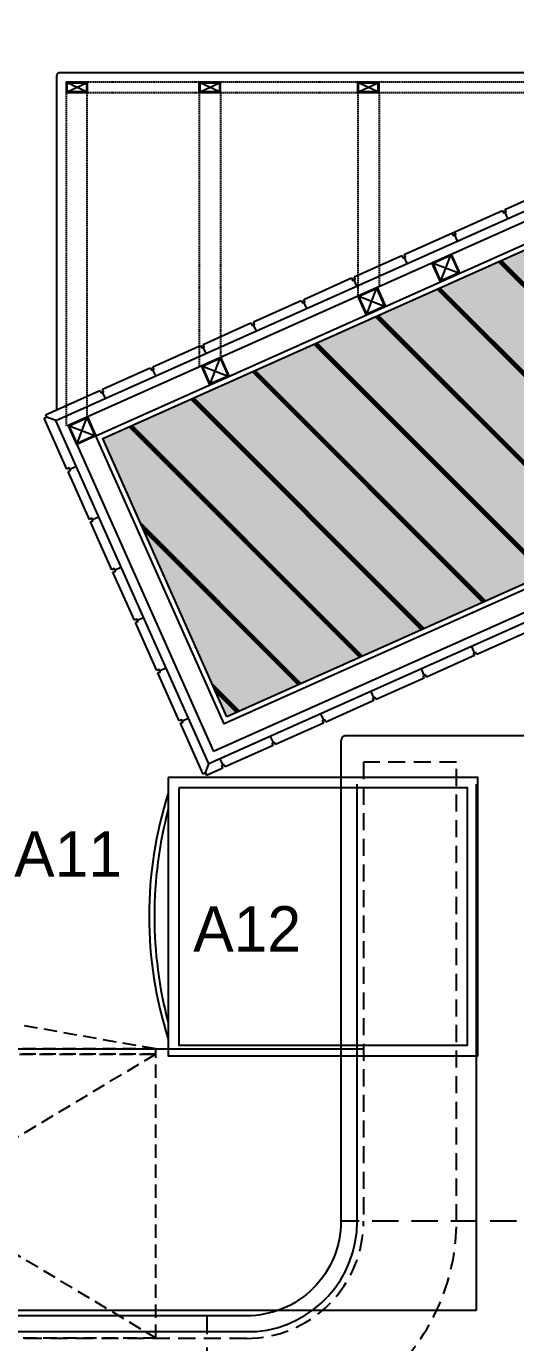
# Model space of a CAD drawing. Header units: millimetres. Extents: x 2562 to 7288, y 778 to 5635.
# Drawn here: x 4955.3 to 5048.5, y 1658.2 to 1908.8 of the extents above; entities that cross this region are included whole.
import ezdxf
from ezdxf.enums import TextEntityAlignment as Align

# ---------------------------------------------------------------- set-up
doc = ezdxf.new("R2010")
doc.units = ezdxf.units.MM
doc.linetypes.add('DASHEDX2', pattern=[38.1, 25.4, -12.7])
doc.linetypes.add('HIDDEN', pattern=[0.375, 0.25, -0.125])
for name, color, linetype in [('0-gnl-gor1', 1, 'Continuous'), ('0-gnl-gor3', 252, 'Continuous'), ('0-gnl-knst-metal', 3, 'Continuous'), ('0-gnl-mevcut-duvar', 95, 'Continuous'), ('0-gnl-tarama', 252, 'Continuous'), ('1-gnl-ahsap', 33, 'Continuous'), ('2-tef-sabit', 251, 'Continuous')]:
    doc.layers.add(name, color=color, linetype=linetype)
for name, color, linetype, lineweight in [('SHG-FIXEDFURNITURE', 30, 'Continuous', 18), ('SHG-WALLS-EXISTING', 214, 'Continuous', 18), ('x-ref_base plan 1$0$SHG-WALL-HATCH', 252, 'Continuous', 5)]:
    doc.layers.add(name, color=color, linetype=linetype, lineweight=lineweight)
doc.styles.add('TAKSİM', font='GOTHIC.TTF', dxfattribs={"height": 20})

# ---------------------------------------------------------------- blocks, each defined once
blk = doc.blocks.new('40x40 kutu profil')
for points in [[(2, -2), (-2, -2), (-2, 2), (2, 2)], [(1.85, -1.85), (-1.85, -1.85), (-1.85, 1.85), (1.85, 1.85)]]:
    blk.add_lwpolyline(points, close=True)
at = {"color": 251}
for points in [[(-1.85, 1.85), (1.85, -1.85)], [(-1.85, -1.85), (1.85, 1.85)]]:
    blk.add_lwpolyline(points, dxfattribs=at)
blk = doc.blocks.new('20x40 kutu profil')
for points in [[(1, -2), (-1, -2), (-1, 2), (1, 2)], [(0.85, -1.85), (-0.85, -1.85), (-0.85, 1.85), (0.85, 1.85)]]:
    blk.add_lwpolyline(points, close=True)
at = {"color": 251}
for points in [[(-0.85, 1.85), (0.85, -1.85)], [(-0.85, -1.85), (0.85, 1.85)]]:
    blk.add_lwpolyline(points, dxfattribs=at)
blk = doc.blocks.new('cam kapili buzdolabi ust')
at = {"layer": '0-gnl-gor3', "linetype": 'DASHEDX2'}
for p, q in [((900, 10), (0, 550)), ((0, 10), (900, 550)), ((0, 0), (443.2, -78.1)), ((900, 0), (456.8, -78.1))]:
    blk.add_line(p, q, dxfattribs=at)
for points in [[(900, 550), (0, 550), (0, 10), (900, 10)], [(450, 10), (0, 10), (0, 0), (450, 0)], [(900, 10), (450, 10), (450, 0), (900, 0)]]:
    blk.add_lwpolyline(points, close=True, dxfattribs=at)
for centre, start, end in [((0, 0), 350, 1.2733), ((900, 0), 178.7267, 190)]:
    blk.add_arc(centre, 450, start, end, dxfattribs=at)

msp = doc.modelspace()

# ---------------------------------------------------------------- hatches: boundary and pattern name
at = {"layer": '0-gnl-tarama'}
h = msp.add_hatch(dxfattribs=at)
h.set_pattern_fill('JIS_RC_30', color=252, scale=0.4, angle=-270)
h.set_pattern_definition([(135, (38214.147, -150913.447), (-8.4852814, -8.4852814), []), (135, (38214.147, -150913.047), (-8.4852814, -8.4852814), []), (135, (38214.147, -150912.647), (-8.4852814, -8.4852814), [])])
h.paths.add_polyline_path([(4993.46, 1777.35), (4969.82, 1830.31), (5106.57, 1891.37), (5280.6, 1891.37), (5280.6, 1804.87), (5055.1, 1804.87)])
h = msp.add_hatch(color=256, dxfattribs=at)
h.dxf.hatch_style = 1
h.paths.add_polyline_path([(4993.46, 1777.35), (4969.82, 1830.31), (5106.57, 1891.37), (5280.6, 1891.37), (5280.6, 1804.87), (5055.1, 1804.87)])
h = msp.add_hatch(dxfattribs=at)
h.set_pattern_fill('JIS_RC_30', color=252, scale=0.4, angle=-270)
h.set_pattern_definition([(135, (38214.147, -150913.447), (-8.4852814, -8.4852814), []), (135, (38214.147, -150913.047), (-8.4852814, -8.4852814), []), (135, (38214.147, -150912.647), (-8.4852814, -8.4852814), [])])
h.paths.add_polyline_path([(4993.46, 1777.35), (4969.82, 1830.31), (5106.57, 1891.37), (5280.6, 1891.37), (5280.6, 1804.87), (5055.1, 1804.87)])
h = msp.add_hatch(color=256, dxfattribs=at)
h.dxf.hatch_style = 1
h.paths.add_polyline_path([(4993.46, 1777.35), (4969.82, 1830.31), (5106.57, 1891.37), (5280.6, 1891.37), (5280.6, 1804.87), (5055.1, 1804.87)])
at = {"layer": 'x-ref_base plan 1$0$SHG-WALL-HATCH'}
msp.add_hatch(color=256, dxfattribs=at).paths.add_polyline_path([(4993.46, 1777.35), (4969.82, 1830.31), (5106.57, 1891.37), (5280.6, 1891.37), (5280.6, 1804.87), (5055.1, 1804.87)])

# ---------------------------------------------------------------- linework, layer by layer
at = {"layer": '0-gnl-gor1'}
for p, q in [((5104.77, 1899.97, 16.74), (4961.58, 1899.97, 16.74)), ((5104.77, 1899.97, 16.74), (4961.58, 1899.97, 16.74)), ((4961.08, 1835.82, 16.74), (4961.08, 1899.47, 16.74)), ((4961.08, 1835.82, 16.74), (4961.08, 1899.47, 16.74))]:
    msp.add_line(p, q, dxfattribs=at)
at = {"layer": '0-gnl-gor1', "linetype": 'Continuous'}
msp.add_lwpolyline([(5356.71, 1980.69), (5356.71, 2028.69, 0.414213), (5297.71, 2087.69), (4837.01, 2087.69, 0.41427), (4778.01, 2028.68), (4778.07, 1681.28, 0.414158), (4837.07, 1622.29), (4997.21, 1622.29, 0.414214), (5056.21, 1681.29), (5056.21, 1772.73, 0.414214), (5055.21, 1773.73), (5016.21, 1773.73, 0.414214), (5015.21, 1772.73), (5015.21, 1681.29, -0.414214), (4997.21, 1663.29), (4837.07, 1663.29, -0.414158), (4819.07, 1681.29), (4819.01, 2028.69, -0.41427), (4837.01, 2046.69), (5297.71, 2046.69, -0.414213), (5315.71, 2028.69), (5315.71, 1981.69, 0.414214), (5316.71, 1980.69), (5356.71, 1980.69)], format="xyb", dxfattribs=at)
at = {"layer": '0-gnl-gor1'}
msp.add_arc((4961.58, 1899.47, 16.74), 0.5, 90, 180, dxfattribs=at)
msp.add_arc((4961.58, 1899.47, 16.74), 0.5, 90, 180, dxfattribs=at)
at = {"layer": '0-gnl-gor3'}
msp.add_lwpolyline([(4952.27, 2049.71), (4835.13, 2049.71, 0.361402), (4816, 2030.68), (4816, 1679.41, 0.361452), (4835.23, 1660.28), (4999.11, 1660.28, 0.388023), (5018.31, 1681.29), (5018.31, 1764.51)], format="xyb", dxfattribs=at)
msp.add_lwpolyline([(4944.86, 1985.93), (4867.39, 1985.93), (4867.39, 1714.1), (5019.51, 1714.1)], dxfattribs=at)
at = {"layer": '0-gnl-gor3', "ltscale": 3}
for points in [[(4982.31, 1765.79), (4982.31, 1712.79), (5041.31, 1712.79), (5041.31, 1765.79)], [(4984.31, 1763.79), (4984.31, 1714.79), (5039.31, 1714.79), (5039.31, 1763.79)]]:
    msp.add_lwpolyline(points, close=True, dxfattribs=at)
at = {"layer": '0-gnl-gor3', "ltscale": 250}
msp.add_lwpolyline([(5040.98, 1763.01), (5040.98, 1759.01)], dxfattribs=at)
at = {"layer": '0-gnl-gor3'}
msp.add_arc((4961.58, 1899.47, 16.74), 0.5, 90, 180, dxfattribs=at)
at = {"layer": '0-gnl-gor3', "ltscale": 3}
for centre, radius, start, end in [((5055.22, 1739.39), 76.57, 162.2092, 197.7908), ((5059.03, 1739.39), 79.38, 165.1209, 194.8791)]:
    msp.add_arc(centre, radius, start, end, dxfattribs=at)
at = {"layer": '0-gnl-knst-metal', "color": 252, "linetype": 'HIDDEN'}
for p, q in [((5104.77, 1898.17, 16.74), (4962.87, 1898.17, 16.74)), ((5104.77, 1898.17, 16.74), (4962.87, 1898.17, 16.74)), ((4962.88, 1832.71, 16.74), (4962.88, 1898.17, 16.74)), ((4962.88, 1832.71, 16.74), (4962.88, 1898.17, 16.74)), ((5104.77, 1896.17, 16.74), (4962.87, 1896.17, 16.74)), ((5104.77, 1896.17, 16.74), (4962.87, 1896.17, 16.74)), ((4966.88, 1834.47, 16.74), (4966.88, 1897.15, 16.74)), ((4966.88, 1834.47, 16.74), (4966.88, 1897.15, 16.74)), ((4988.21, 1896.17, 16.74), (4988.21, 1843.99, 16.74)), ((4988.21, 1896.17, 16.74), (4988.21, 1843.99, 16.74)), ((4992.26, 1896.17, 16.74), (4992.26, 1845.8, 16.74)), ((4992.26, 1896.17, 16.74), (4992.26, 1845.8, 16.74)), ((5018.41, 1896.17, 16.74), (5018.41, 1857.48, 16.74)), ((5018.41, 1896.17, 16.74), (5018.41, 1857.48, 16.74)), ((5022.47, 1896.17, 16.74), (5022.47, 1859.29, 16.74)), ((5022.47, 1896.17, 16.74), (5022.47, 1859.29, 16.74))]:
    msp.add_line(p, q, dxfattribs=at)
at = {"layer": '0-gnl-knst-metal', "color": 252}
for p, q in [((4963.23, 1832.84, 16.74), (5105.52, 1896.37, 16.74)), ((4963.23, 1832.84, 16.74), (5105.52, 1896.37, 16.74)), ((4964.86, 1829.19, 16.74), (4990.95, 1770.75, 16.74)), ((4964.86, 1829.19, 16.74), (4990.95, 1770.75, 16.74)), ((5052.53, 1798.24, 16.74), (4990.95, 1770.75, 16.74)), ((5052.53, 1798.24, 16.74), (4990.95, 1770.75, 16.74))]:
    msp.add_line(p, q, dxfattribs=at)
at = {"layer": '0-gnl-knst-metal', "color": 252, "elevation": 16.74}
msp.add_lwpolyline([(4968.51, 1830.82), (5106.37, 1892.37), (5281.41, 1892.37), (5281.41, 1803.87), (5055.33, 1803.87), (4992.97, 1776.03)], close=True, dxfattribs=at)
msp.add_lwpolyline([(4968.51, 1830.82), (5106.37, 1892.37), (5281.41, 1892.37), (5281.41, 1803.87), (5055.33, 1803.87), (4992.97, 1776.03)], close=True, dxfattribs=at)
at = {"layer": '0-gnl-mevcut-duvar', "elevation": 16.74}
msp.add_lwpolyline([(4993.46, 1777.35), (4969.82, 1830.31), (5106.57, 1891.37), (5280.6, 1891.37), (5280.6, 1804.87), (5055.1, 1804.87)], close=True, dxfattribs=at)
msp.add_lwpolyline([(4993.46, 1777.35), (4969.82, 1830.31), (5106.57, 1891.37), (5280.6, 1891.37), (5280.6, 1804.87), (5055.1, 1804.87)], close=True, dxfattribs=at)
at = {"layer": '1-gnl-ahsap'}
for p, q in [((4960.85, 1833.75, 16.74), (5105.14, 1898.17, 16.74)), ((4960.85, 1833.75, 16.74), (5105.14, 1898.17, 16.74)), ((4958.93, 1834.86, 16.74), (4959.13, 1834.4, 16.74)), ((4958.93, 1834.86, 16.74), (4959.13, 1834.4, 16.74)), ((4958.68, 1834.2, 16.74), (4959.13, 1834.4, 16.74)), ((4958.68, 1834.2, 16.74), (4959.13, 1834.4, 16.74)), ((4960.85, 1833.75, 16.74), (4959.13, 1834.4, 16.74)), ((4960.85, 1833.75, 16.74), (4959.13, 1834.4, 16.74)), ((4990.04, 1768.37, 16.74), (4960.85, 1833.75, 16.74)), ((4990.04, 1768.37, 16.74), (4960.85, 1833.75, 16.74)), ((5055.71, 1797.69, 16.74), (4990.04, 1768.37, 16.74)), ((5055.71, 1797.69, 16.74), (4990.04, 1768.37, 16.74)), ((5040.44, 1789.45, 16.74), (5040.9, 1789.65, 16.74)), ((5040.44, 1789.45, 16.74), (5040.9, 1789.65, 16.74)), ((5041.1, 1789.2, 16.74), (5040.9, 1789.65, 16.74)), ((5041.1, 1789.2, 16.74), (5040.9, 1789.65, 16.74)), ((5040.65, 1788.99, 16.74), (5040.44, 1789.45, 16.74)), ((5040.65, 1788.99, 16.74), (5040.44, 1789.45, 16.74)), ((5030.85, 1785.17, 16.74), (5031.31, 1785.37, 16.74)), ((5030.85, 1785.17, 16.74), (5031.31, 1785.37, 16.74)), ((5031.06, 1784.71, 16.74), (5030.85, 1785.17, 16.74)), ((5031.06, 1784.71, 16.74), (5030.85, 1785.17, 16.74)), ((5031.51, 1784.91, 16.74), (5031.31, 1785.37, 16.74)), ((5031.51, 1784.91, 16.74), (5031.31, 1785.37, 16.74)), ((5021.27, 1780.89, 16.74), (5021.72, 1781.09, 16.74)), ((5021.27, 1780.89, 16.74), (5021.72, 1781.09, 16.74)), ((5021.47, 1780.43, 16.74), (5021.27, 1780.89, 16.74)), ((5021.47, 1780.43, 16.74), (5021.27, 1780.89, 16.74)), ((5021.93, 1780.63, 16.74), (5021.72, 1781.09, 16.74)), ((5021.93, 1780.63, 16.74), (5021.72, 1781.09, 16.74)), ((5011.68, 1776.61, 16.74), (5012.14, 1776.81, 16.74)), ((5011.68, 1776.61, 16.74), (5012.14, 1776.81, 16.74)), ((5011.88, 1776.15, 16.74), (5011.68, 1776.61, 16.74)), ((5011.88, 1776.15, 16.74), (5011.68, 1776.61, 16.74)), ((5012.34, 1776.35, 16.74), (5012.14, 1776.81, 16.74)), ((5012.34, 1776.35, 16.74), (5012.14, 1776.81, 16.74)), ((5002.09, 1772.33, 16.74), (5002.55, 1772.53, 16.74)), ((5002.09, 1772.33, 16.74), (5002.55, 1772.53, 16.74)), ((5002.29, 1771.87, 16.74), (5002.09, 1772.33, 16.74)), ((5002.29, 1771.87, 16.74), (5002.09, 1772.33, 16.74)), ((5002.75, 1772.07, 16.74), (5002.55, 1772.53, 16.74)), ((5002.75, 1772.07, 16.74), (5002.55, 1772.53, 16.74)), ((4992.5, 1768.04, 16.74), (4992.96, 1768.25, 16.74)), ((4992.5, 1768.04, 16.74), (4992.96, 1768.25, 16.74)), ((4992.71, 1767.59, 16.74), (4992.5, 1768.04, 16.74)), ((4992.71, 1767.59, 16.74), (4992.5, 1768.04, 16.74)), ((4993.16, 1767.79, 16.74), (4992.96, 1768.25, 16.74)), ((4993.16, 1767.79, 16.74), (4992.96, 1768.25, 16.74))]:
    msp.add_line(p, q, dxfattribs=at)
at = {"layer": '1-gnl-ahsap', "elevation": 16.74}
for points in [[(5046.45, 1873.94), (5065.17, 1882.3)], [(5046.45, 1873.94), (5065.17, 1882.3)], [(5027.22, 1865.35), (5045.99, 1873.73)], [(5027.22, 1865.35), (5045.99, 1873.73)], [(5045.99, 1873.73), (5046.2, 1873.28), (5046.65, 1873.48), (5046.45, 1873.94)], [(5045.99, 1873.73), (5046.2, 1873.28), (5046.65, 1873.48), (5046.45, 1873.94)], [(5046.43, 1873.38), (5046.96, 1872.19)], [(5046.43, 1873.38), (5046.96, 1872.19)], [(5036.41, 1869.45), (5036.61, 1869), (5037.07, 1869.2), (5036.86, 1869.66)], [(5036.41, 1869.45), (5036.61, 1869), (5037.07, 1869.2), (5036.86, 1869.66)], [(5036.84, 1869.1), (5037.37, 1867.91)], [(5036.84, 1869.1), (5037.37, 1867.91)], [(5017.69, 1861.1), (5026.82, 1865.17)], [(5017.69, 1861.1), (5026.82, 1865.17)], [(5026.82, 1865.17), (5027.02, 1864.72), (5027.48, 1864.92), (5027.28, 1865.38)], [(5026.82, 1865.17), (5027.02, 1864.72), (5027.48, 1864.92), (5027.28, 1865.38)], [(5027.25, 1864.82), (5027.78, 1863.63)], [(5027.25, 1864.82), (5027.78, 1863.63)], [(5008.1, 1856.82), (5017.23, 1860.89)], [(5008.1, 1856.82), (5017.23, 1860.89)], [(5017.23, 1860.89), (5017.43, 1860.44), (5017.89, 1860.64), (5017.69, 1861.1)], [(5017.23, 1860.89), (5017.43, 1860.44), (5017.89, 1860.64), (5017.69, 1861.1)], [(5017.66, 1860.54), (5018.19, 1859.35)], [(5017.66, 1860.54), (5018.19, 1859.35)], [(4998.51, 1852.53), (5007.64, 1856.61)], [(4998.51, 1852.53), (5007.64, 1856.61)], [(5007.64, 1856.61), (5007.85, 1856.15), (5008.3, 1856.36), (5008.1, 1856.82)], [(5007.64, 1856.61), (5007.85, 1856.15), (5008.3, 1856.36), (5008.1, 1856.82)], [(5008.08, 1856.26), (5008.61, 1855.07)], [(5008.08, 1856.26), (5008.61, 1855.07)], [(4988.92, 1848.25), (4998.06, 1852.33)], [(4988.92, 1848.25), (4998.06, 1852.33)], [(4998.06, 1852.33), (4998.26, 1851.87), (4998.72, 1852.08), (4998.51, 1852.53)], [(4998.06, 1852.33), (4998.26, 1851.87), (4998.72, 1852.08), (4998.51, 1852.53)], [(4998.49, 1851.98), (4999.02, 1850.79)], [(4998.49, 1851.98), (4999.02, 1850.79)], [(4979.34, 1843.97), (4988.47, 1848.05)], [(4979.34, 1843.97), (4988.47, 1848.05)], [(4988.47, 1848.05), (4988.67, 1847.59), (4989.13, 1847.8), (4988.92, 1848.25)], [(4988.47, 1848.05), (4988.67, 1847.59), (4989.13, 1847.8), (4988.92, 1848.25)], [(4988.9, 1847.7), (4989.43, 1846.51)], [(4988.9, 1847.7), (4989.43, 1846.51)], [(4969.75, 1839.69), (4978.88, 1843.77)], [(4969.75, 1839.69), (4978.88, 1843.77)], [(4978.88, 1843.77), (4979.08, 1843.31), (4979.54, 1843.52), (4979.34, 1843.97)], [(4978.88, 1843.77), (4979.08, 1843.31), (4979.54, 1843.52), (4979.34, 1843.97)], [(4979.31, 1843.41), (4979.84, 1842.23)], [(4979.31, 1843.41), (4979.84, 1842.23)], [(4969.29, 1839.49), (4969.5, 1839.03), (4969.95, 1839.24), (4969.75, 1839.69)], [(4969.29, 1839.49), (4969.5, 1839.03), (4969.95, 1839.24), (4969.75, 1839.69)], [(4960.16, 1835.41), (4969.29, 1839.49)], [(4960.16, 1835.41), (4969.29, 1839.49)], [(4969.72, 1839.13), (4970.25, 1837.95)], [(4969.72, 1839.13), (4970.25, 1837.95)], [(4958.93, 1834.86), (4960.16, 1835.41)], [(4958.93, 1834.86), (4960.16, 1835.41)], [(4963, 1824.52), (4958.68, 1834.2)], [(4963, 1824.52), (4958.68, 1834.2)], [(4963.2, 1824.07), (4963.66, 1824.27), (4963.45, 1824.73), (4963, 1824.52)], [(4963.2, 1824.07), (4963.66, 1824.27), (4963.45, 1824.73), (4963, 1824.52)], [(4963.56, 1824.5), (4964.74, 1825.03)], [(4963.56, 1824.5), (4964.74, 1825.03)], [(4967.28, 1814.93), (4963.2, 1824.07)], [(4967.28, 1814.93), (4963.2, 1824.07)], [(4967.48, 1814.48), (4967.94, 1814.68), (4967.73, 1815.14), (4967.28, 1814.93)], [(4967.48, 1814.48), (4967.94, 1814.68), (4967.73, 1815.14), (4967.28, 1814.93)], [(4967.84, 1814.91), (4969.02, 1815.44)], [(4967.84, 1814.91), (4969.02, 1815.44)], [(4971.56, 1805.35), (4967.48, 1814.48)], [(4971.56, 1805.35), (4967.48, 1814.48)], [(4971.76, 1804.89), (4972.22, 1805.09), (4972.02, 1805.55), (4971.56, 1805.35)], [(4971.76, 1804.89), (4972.22, 1805.09), (4972.02, 1805.55), (4971.56, 1805.35)], [(4975.84, 1795.76), (4971.76, 1804.89)], [(4975.84, 1795.76), (4971.76, 1804.89)], [(4972.12, 1805.32), (4973.3, 1805.85)], [(4972.12, 1805.32), (4973.3, 1805.85)], [(4976.04, 1795.3), (4976.5, 1795.51), (4976.3, 1795.96), (4975.84, 1795.76)], [(4976.04, 1795.3), (4976.5, 1795.51), (4976.3, 1795.96), (4975.84, 1795.76)], [(4980.12, 1786.17), (4976.04, 1795.3)], [(4976.4, 1795.73), (4977.59, 1796.26)], [(4976.4, 1795.73), (4977.59, 1796.26)], [(5050.23, 1793.27), (5041.1, 1789.2)], [(5040.67, 1789.55), (5040.14, 1790.74)], [(5040.67, 1789.55), (5040.14, 1790.74)], [(5040.65, 1788.99), (5031.51, 1784.91)], [(4980.32, 1785.71), (4980.78, 1785.92), (4980.58, 1786.37), (4980.12, 1786.17)], [(4980.32, 1785.71), (4980.78, 1785.92), (4980.58, 1786.37), (4980.12, 1786.17)], [(4984.4, 1776.58), (4980.32, 1785.71)], [(4980.68, 1786.15), (4981.87, 1786.68)], [(4980.68, 1786.15), (4981.87, 1786.68)], [(5031.06, 1784.71), (5021.93, 1780.63)], [(5031.08, 1785.27), (5030.55, 1786.46)], [(5031.08, 1785.27), (5030.55, 1786.46)], [(5021.49, 1780.99), (5020.96, 1782.18)], [(5021.49, 1780.99), (5020.96, 1782.18)], [(5021.47, 1780.43), (5012.34, 1776.35)], [(4984.96, 1776.56), (4986.15, 1777.09)], [(4984.96, 1776.56), (4986.15, 1777.09)], [(5011.91, 1776.71), (5011.38, 1777.89)], [(5011.91, 1776.71), (5011.38, 1777.89)], [(4984.6, 1776.13), (4985.06, 1776.33), (4984.86, 1776.79), (4984.4, 1776.58)], [(4984.6, 1776.13), (4985.06, 1776.33), (4984.86, 1776.79), (4984.4, 1776.58)], [(4988.93, 1766.45), (4984.6, 1776.13)], [(5011.88, 1776.15), (5002.75, 1772.07)], [(5002.32, 1772.43), (5001.79, 1773.61)], [(5002.32, 1772.43), (5001.79, 1773.61)], [(5002.29, 1771.87), (4993.16, 1767.79)], [(4989.38, 1766.65), (4990.04, 1768.37)], [(4992.71, 1767.59), (4989.59, 1766.19)], [(4992.73, 1768.15), (4992.2, 1769.33)], [(4992.73, 1768.15), (4992.2, 1769.33)], [(4989.38, 1766.65), (4988.93, 1766.45)], [(4989.38, 1766.65), (4989.59, 1766.19)]]:
    msp.add_lwpolyline(points, dxfattribs=at)
at = {"layer": '2-tef-sabit'}
msp.add_line((5040.98, 1764.51), (5040.98, 1664.29), dxfattribs=at)
at = {"layer": '2-tef-sabit', "linetype": 'HIDDEN', "ltscale": 13}
msp.add_lwpolyline([(5337.71, 1985.69), (5337.71, 2028.69, 0.414213), (5297.71, 2068.69), (4837.01, 2068.69, 0.41427), (4797.01, 2028.69), (4797.07, 1681.28, 0.414158), (4837.07, 1641.29), (4997.21, 1641.29, 0.414214), (5037.21, 1681.29), (5037.21, 1768.73), (5019.51, 1768.73), (5019.51, 1681.29, -0.414214), (4997.21, 1658.99), (4837.07, 1658.99, -0.414158), (4814.77, 1681.29), (4814.71, 2028.69, -0.41427), (4837.01, 2050.99), (5297.71, 2050.99, -0.414213), (5320.01, 2028.69), (5320.01, 1985.69)], format="xyb", dxfattribs=at)
at = {"layer": '2-tef-sabit', "linetype": 'HIDDEN', "ltscale": 20}
for points in [[(5056.15, 1681.28), (5015.15, 1681.29)], [(4989.69, 1622.29), (4989.69, 1663.29)]]:
    msp.add_lwpolyline(points, dxfattribs=at)
at = {"layer": '2-tef-sabit'}
msp.add_lwpolyline([(5040.98, 1664.29), (4889.97, 1664.29)], dxfattribs=at)
at = {"layer": 'SHG-FIXEDFURNITURE'}
msp.add_line((5104.77, 1899.97, 16.74), (4968.01, 1899.97, 16.74), dxfattribs=at)
msp.add_line((5104.77, 1899.97, 16.74), (4968.01, 1899.97, 16.74), dxfattribs=at)
at = {"layer": 'SHG-WALLS-EXISTING', "elevation": 16.74}
msp.add_lwpolyline([(4993.46, 1777.35), (4969.82, 1830.31), (5106.57, 1891.37), (5280.6, 1891.37), (5280.6, 1804.87), (5055.1, 1804.87)], close=True, dxfattribs=at)
msp.add_lwpolyline([(4993.46, 1777.35), (4969.82, 1830.31), (5106.57, 1891.37), (5280.6, 1891.37), (5280.6, 1804.87), (5055.1, 1804.87)], close=True, dxfattribs=at)

# ---------------------------------------------------------------- block references
at = {"layer": '0-gnl-gor3', "xscale": 0.1, "yscale": 0.1, "zscale": 0.1, "rotation": 180}
msp.add_blockref('cam kapili buzdolabi ust', (4979.91, 1714.1), dxfattribs=at)
at = {"layer": '0-gnl-knst-metal'}
for name, p, rotation in [('20x40 kutu profil', (4964.88, 1897.17, 16.74), 90), ('20x40 kutu profil', (4964.88, 1897.17, 16.74), 90), ('20x40 kutu profil', (4990.21, 1897.17, 16.74), 90), ('20x40 kutu profil', (4990.21, 1897.17, 16.74), 90), ('20x40 kutu profil', (5020.41, 1897.17, 16.74), 90), ('20x40 kutu profil', (5020.41, 1897.17, 16.74), 90), ('40x40 kutu profil', (5035.19, 1862.78, 16.74), 24.05966096177629), ('40x40 kutu profil', (5035.19, 1862.78, 16.74), 24.05966096177629), ('40x40 kutu profil', (5021.06, 1856.47, 16.74), 24.05966096177614), ('40x40 kutu profil', (5021.06, 1856.47, 16.74), 24.05966096177614), ('40x40 kutu profil', (4991.25, 1843.16, 16.74), 24.05966096177614), ('40x40 kutu profil', (4991.25, 1843.16, 16.74), 24.05966096177614), ('40x40 kutu profil', (4965.87, 1831.83, 16.74), 24.05966096177614), ('40x40 kutu profil', (4965.87, 1831.83, 16.74), 24.05966096177614)]:
    msp.add_blockref(name, p, dxfattribs=dict(at, rotation=rotation))

# ---------------------------------------------------------------- texts
at = {"style": 'TAKSİM'}
for s, p in [('A11', (4963.23, 1746.88, 0)), ('A12', (4997.34, 1732.64, 0))]:
    msp.add_text(s, height=8.64, dxfattribs=at).set_placement(p, align=Align.CENTER)

doc.saveas('drawing.dxf')
